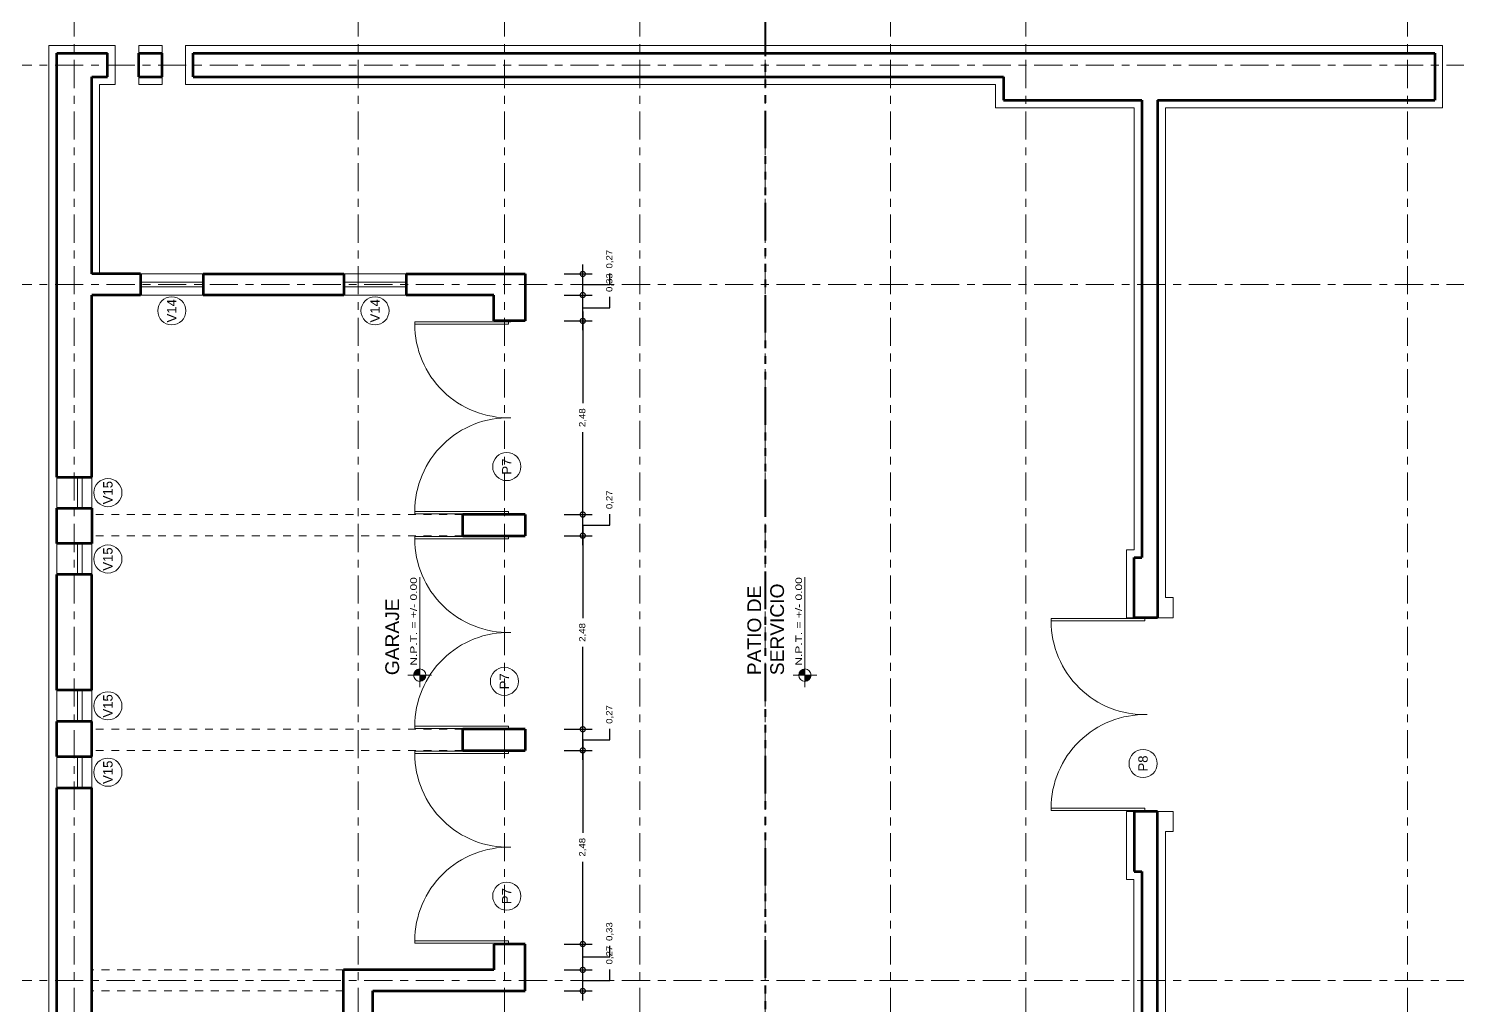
# Model space of a CAD drawing. Header units: millimetres. Extents: x -1459 to -1413, y -119 to 301.
# Drawn here: x -1448.59 to -1430.29, y -75.89 to -63.38 of the extents above; entities that cross this region are included whole.
import ezdxf

# ---------------------------------------------------------------- set-up
doc = ezdxf.new("R2010")
doc.units = ezdxf.units.MM
for name, pattern in [('ACAD_ISO06W100', [36, 24, -3, 0, -3, 0, -3, 0, -3]), ('ACAD_ISO10W100', [18, 12, -3, 0, -3]), ('RAYITAS', [0.375, 0.25, -0.125])]:
    doc.linetypes.add(name, pattern=pattern)
doc.layers.get('0').update_dxf_attribs({"lineweight": 0})
doc.layers.get('Defpoints').update_dxf_attribs({"lineweight": 5})
for name, color, linetype, lineweight in [('CORTE PLUMA 5', 5, 'Continuous', 40), ('COTAS', 190, 'Continuous', 9), ('EJES', 2, 'ACAD_ISO10W100', 13), ('MURO CORTADO', 1, 'Continuous', 60), ('MURO VISTO', 6, 'Continuous', 18), ('PROYECCIONES', 40, 'RAYITAS', 13), ('PUERTA VENTANA', 4, 'Continuous', 9), ('TEXTOS', 30, 'Continuous', 5), ('VANOS CUADRO', 8, 'Continuous', 9)]:
    doc.layers.add(name, color=color, linetype=linetype, lineweight=lineweight)
doc.styles.add('Arial', font='arial.ttf')
doc.styles.add('ARIAL DERECHO', font='arial.ttf', dxfattribs={"width": 1.1})
doc.styles.get("Standard").update_dxf_attribs({"font": 'arial.ttf'})
doc.dimstyles.new('COTAS 50 OK', dxfattribs={"dimtxt": 0.08, "dimasz": 0.13, "dimexe": 0.12, "dimexo": 0.2, "dimgap": 0.07, "dimtad": 0, "dimtih": 1, "dimtoh": 1, "dimzin": 0, "dimtxsty": 'ARIAL DERECHO', "dimblk": 'DOTSMALL', "dimcen": 0.15, "dimdle": 0.12, "dimadec": 0, "dimazin": 0, "dimtfac": 1, "dimtmove": 1, "dimatfit": 3, "dimfxl": 1, "dimtzin": 0, "dimarcsym": 0})

# ---------------------------------------------------------------- blocks, each defined once
blk = doc.blocks.new('2.48--puerta 2')
at = {"layer": 'PUERTA VENTANA'}
for p, q in [((110.968, 142.957), (110.938, 142.957)), ((113.366, 142.957), (113.396, 142.957))]:
    blk.add_line(p, q, dxfattribs=at)
for points in [[(110.928, 141.758), (110.928, 141.728), (110.938, 141.728), (110.938, 141.758), (110.968, 141.758), (110.968, 142.957)], [(110.928, 141.758), (110.938, 141.758), (110.938, 142.957)], [(113.406, 141.758), (113.406, 141.728), (113.396, 141.728), (113.396, 141.758), (113.366, 141.758), (113.366, 142.957)], [(113.406, 141.758), (113.396, 141.758), (113.396, 142.957)]]:
    blk.add_lwpolyline(points, dxfattribs=at)
for centre, start, end in [((110.968, 141.758), 358.5666, 90), ((113.366, 141.758), 90, 181.4334)]:
    blk.add_arc(centre, 1.199, start, end, dxfattribs=at)
blk = doc.blocks.new('npt')
h = blk.add_hatch(color=256)
h.paths.add_polyline_path([(0, 0), (0.071, 0, 0.414214), (0, 0.071)])
h.paths.add_polyline_path([(0, -0.071), (0, 0), (-0.071, 0, 0.414214)])
for p, q in [((-0.135, 0), (0.972, 0)), ((0, 0.135), (0, -0.135))]:
    blk.add_line(p, q)
blk.add_circle((0, 0), 0.0709)
blk = doc.blocks.new('_DotSmall')
at = {"color": 0, "linetype": 'ByBlock', "const_width": 0.5}
blk.add_lwpolyline([(-0.0625, 0, 1), (0.0625, 0, 1)], format="xyb", close=True, dxfattribs=at)
blk = doc.blocks.new('*D873')
at = {"layer": 'COTAS', "color": 0, "lineweight": -2}
for p, q in [((-1441.49, -75.825), (-1441.49, -75.315)), ((-1441.728, -75.435), (-1441.37, -75.435)), ((-1441.49, -75.57), (-1441.143, -75.57)), ((-1441.143, -75.57), (-1441.143, -75.43)), ((-1441.728, -75.705), (-1441.37, -75.705))]:
    blk.add_line(p, q, dxfattribs=at)
at = {"layer": 'Defpoints', "color": 0}
for p in [(-1441.928, -75.435), (-1441.49, -75.435), (-1441.928, -75.705)]:
    blk.add_point(p, dxfattribs=at)
at = {"layer": 'COTAS', "color": 0, "lineweight": -2, "xscale": 0.13, "yscale": 0.13, "zscale": 0.13}
for p, rotation in [((-1441.49, -75.435), 90), ((-1441.49, -75.705), 270)]:
    blk.add_blockref('_DotSmall', p, dxfattribs=dict(at, rotation=rotation))
at = {"layer": 'COTAS', "color": 0, "insert": (-1441.143, -75.246), "char_height": 0.08, "attachment_point": 5, "rotation": 90, "style": 'ARIAL DERECHO'}
blk.add_mtext('0,27', dxfattribs=at)
blk = doc.blocks.new('*D874')
at = {"layer": 'COTAS', "color": 0, "lineweight": -2}
for p, q in [((-1441.49, -75.555), (-1441.49, -74.984)), ((-1441.728, -75.104), (-1441.37, -75.104)), ((-1441.143, -75.269), (-1441.143, -75.129)), ((-1441.49, -75.269), (-1441.143, -75.269)), ((-1441.728, -75.435), (-1441.37, -75.435))]:
    blk.add_line(p, q, dxfattribs=at)
at = {"layer": 'Defpoints', "color": 0}
for p in [(-1441.928, -75.104), (-1441.49, -75.104), (-1441.928, -75.435)]:
    blk.add_point(p, dxfattribs=at)
at = {"layer": 'COTAS', "color": 0, "lineweight": -2, "xscale": 0.13, "yscale": 0.13, "zscale": 0.13}
for p, rotation in [((-1441.49, -75.104), 90), ((-1441.49, -75.435), 270)]:
    blk.add_blockref('_DotSmall', p, dxfattribs=dict(at, rotation=rotation))
at = {"layer": 'COTAS', "color": 0, "insert": (-1441.143, -74.945), "char_height": 0.08, "attachment_point": 5, "rotation": 90, "style": 'ARIAL DERECHO'}
blk.add_mtext('0,33', dxfattribs=at)
blk = doc.blocks.new('*D875')
at = {"layer": 'COTAS', "color": 0, "lineweight": -2}
for p, q in [((-1441.728, -72.625), (-1441.37, -72.625)), ((-1441.49, -72.505), (-1441.49, -73.679)), ((-1441.49, -75.224), (-1441.49, -74.05)), ((-1441.728, -75.104), (-1441.37, -75.104))]:
    blk.add_line(p, q, dxfattribs=at)
at = {"layer": 'Defpoints', "color": 0}
for p in [(-1441.928, -72.625), (-1441.49, -72.625), (-1441.928, -75.104)]:
    blk.add_point(p, dxfattribs=at)
at = {"layer": 'COTAS', "color": 0, "lineweight": -2, "xscale": 0.13, "yscale": 0.13, "zscale": 0.13}
for p, rotation in [((-1441.49, -72.625), 90), ((-1441.49, -75.104), 270)]:
    blk.add_blockref('_DotSmall', p, dxfattribs=dict(at, rotation=rotation))
at = {"layer": 'COTAS', "color": 0, "insert": (-1441.49, -73.865), "char_height": 0.08, "attachment_point": 5, "rotation": 90, "style": 'ARIAL DERECHO'}
blk.add_mtext('2,48', dxfattribs=at)
blk = doc.blocks.new('*D876')
at = {"layer": 'COTAS', "color": 0, "lineweight": -2}
for p, q in [((-1441.49, -72.745), (-1441.49, -72.234)), ((-1441.728, -72.354), (-1441.37, -72.354)), ((-1441.143, -72.49), (-1441.143, -72.35)), ((-1441.728, -72.625), (-1441.37, -72.625)), ((-1441.49, -72.49), (-1441.143, -72.49))]:
    blk.add_line(p, q, dxfattribs=at)
at = {"layer": 'Defpoints', "color": 0}
for p in [(-1441.928, -72.354), (-1441.49, -72.354), (-1441.928, -72.625)]:
    blk.add_point(p, dxfattribs=at)
at = {"layer": 'COTAS', "color": 0, "lineweight": -2, "xscale": 0.13, "yscale": 0.13, "zscale": 0.13}
for p, rotation in [((-1441.49, -72.354), 90), ((-1441.49, -72.625), 270)]:
    blk.add_blockref('_DotSmall', p, dxfattribs=dict(at, rotation=rotation))
at = {"layer": 'COTAS', "color": 0, "insert": (-1441.143, -72.165), "char_height": 0.08, "attachment_point": 5, "rotation": 90, "style": 'ARIAL DERECHO'}
blk.add_mtext('0,27', dxfattribs=at)
blk = doc.blocks.new('*D877')
at = {"layer": 'COTAS', "color": 0, "lineweight": -2}
for p, q in [((-1441.728, -69.876), (-1441.37, -69.876)), ((-1441.49, -69.756), (-1441.49, -70.93)), ((-1441.49, -72.474), (-1441.49, -71.3)), ((-1441.728, -72.354), (-1441.37, -72.354))]:
    blk.add_line(p, q, dxfattribs=at)
at = {"layer": 'Defpoints', "color": 0}
for p in [(-1441.928, -69.876), (-1441.49, -69.876), (-1441.928, -72.354)]:
    blk.add_point(p, dxfattribs=at)
at = {"layer": 'COTAS', "color": 0, "lineweight": -2, "xscale": 0.13, "yscale": 0.13, "zscale": 0.13}
for p, rotation in [((-1441.49, -69.876), 90), ((-1441.49, -72.354), 270)]:
    blk.add_blockref('_DotSmall', p, dxfattribs=dict(at, rotation=rotation))
at = {"layer": 'COTAS', "color": 0, "insert": (-1441.49, -71.115), "char_height": 0.08, "attachment_point": 5, "rotation": 90, "style": 'ARIAL DERECHO'}
blk.add_mtext('2,48', dxfattribs=at)
blk = doc.blocks.new('*D878')
at = {"layer": 'COTAS', "color": 0, "lineweight": -2}
for p, q in [((-1441.49, -69.996), (-1441.49, -69.485)), ((-1441.728, -69.605), (-1441.37, -69.605)), ((-1441.143, -69.74), (-1441.143, -69.6)), ((-1441.728, -69.876), (-1441.37, -69.876)), ((-1441.49, -69.74), (-1441.143, -69.74))]:
    blk.add_line(p, q, dxfattribs=at)
at = {"layer": 'Defpoints', "color": 0}
for p in [(-1441.928, -69.605), (-1441.49, -69.605), (-1441.928, -69.876)]:
    blk.add_point(p, dxfattribs=at)
at = {"layer": 'COTAS', "color": 0, "lineweight": -2, "xscale": 0.13, "yscale": 0.13, "zscale": 0.13}
for p, rotation in [((-1441.49, -69.605), 90), ((-1441.49, -69.876), 270)]:
    blk.add_blockref('_DotSmall', p, dxfattribs=dict(at, rotation=rotation))
at = {"layer": 'COTAS', "color": 0, "insert": (-1441.143, -69.416), "char_height": 0.08, "attachment_point": 5, "rotation": 90, "style": 'ARIAL DERECHO'}
blk.add_mtext('0,27', dxfattribs=at)
blk = doc.blocks.new('*D879')
at = {"layer": 'COTAS', "color": 0, "lineweight": -2}
for p, q in [((-1441.728, -67.126), (-1441.37, -67.126)), ((-1441.49, -67.006), (-1441.49, -68.18)), ((-1441.49, -69.725), (-1441.49, -68.55)), ((-1441.728, -69.605), (-1441.37, -69.605))]:
    blk.add_line(p, q, dxfattribs=at)
at = {"layer": 'Defpoints', "color": 0}
for p in [(-1441.928, -67.126), (-1441.49, -67.126), (-1441.928, -69.605)]:
    blk.add_point(p, dxfattribs=at)
at = {"layer": 'COTAS', "color": 0, "lineweight": -2, "xscale": 0.13, "yscale": 0.13, "zscale": 0.13}
for p, rotation in [((-1441.49, -67.126), 90), ((-1441.49, -69.605), 270)]:
    blk.add_blockref('_DotSmall', p, dxfattribs=dict(at, rotation=rotation))
at = {"layer": 'COTAS', "color": 0, "insert": (-1441.49, -68.365), "char_height": 0.08, "attachment_point": 5, "rotation": 90, "style": 'ARIAL DERECHO'}
blk.add_mtext('2,48', dxfattribs=at)
blk = doc.blocks.new('*D880')
at = {"layer": 'COTAS', "color": 0, "lineweight": -2}
for p, q in [((-1441.49, -67.246), (-1441.49, -66.675)), ((-1441.728, -66.795), (-1441.37, -66.795)), ((-1441.49, -66.96), (-1441.143, -66.96)), ((-1441.143, -66.96), (-1441.143, -66.82)), ((-1441.728, -67.126), (-1441.37, -67.126))]:
    blk.add_line(p, q, dxfattribs=at)
at = {"layer": 'Defpoints', "color": 0}
for p in [(-1441.928, -66.795), (-1441.49, -66.795), (-1441.928, -67.126)]:
    blk.add_point(p, dxfattribs=at)
at = {"layer": 'COTAS', "color": 0, "lineweight": -2, "xscale": 0.13, "yscale": 0.13, "zscale": 0.13}
for p, rotation in [((-1441.49, -66.795), 90), ((-1441.49, -67.126), 270)]:
    blk.add_blockref('_DotSmall', p, dxfattribs=dict(at, rotation=rotation))
at = {"layer": 'COTAS', "color": 0, "insert": (-1441.143, -66.636), "char_height": 0.08, "attachment_point": 5, "rotation": 90, "style": 'ARIAL DERECHO'}
blk.add_mtext('0,33', dxfattribs=at)
blk = doc.blocks.new('*D881')
at = {"layer": 'COTAS', "color": 0, "lineweight": -2}
for p, q in [((-1441.49, -66.915), (-1441.49, -66.405)), ((-1441.728, -66.525), (-1441.37, -66.525)), ((-1441.143, -66.66), (-1441.143, -66.52)), ((-1441.49, -66.66), (-1441.143, -66.66)), ((-1441.728, -66.795), (-1441.37, -66.795))]:
    blk.add_line(p, q, dxfattribs=at)
at = {"layer": 'Defpoints', "color": 0}
for p in [(-1441.928, -66.525), (-1441.49, -66.525), (-1441.928, -66.795)]:
    blk.add_point(p, dxfattribs=at)
at = {"layer": 'COTAS', "color": 0, "lineweight": -2, "xscale": 0.13, "yscale": 0.13, "zscale": 0.13}
for p, rotation in [((-1441.49, -66.525), 90), ((-1441.49, -66.795), 270)]:
    blk.add_blockref('_DotSmall', p, dxfattribs=dict(at, rotation=rotation))
at = {"layer": 'COTAS', "color": 0, "insert": (-1441.143, -66.336), "char_height": 0.08, "attachment_point": 5, "rotation": 90, "style": 'ARIAL DERECHO'}
blk.add_mtext('0,27', dxfattribs=at)

msp = doc.modelspace()

# ---------------------------------------------------------------- linework, layer by layer
at = {"layer": 'CORTE PLUMA 5', "linetype": 'ACAD_ISO06W100', "lineweight": 40, "ltscale": 0.02}
msp.add_line((-1439.153, -58.536), (-1439.153, -114.536), dxfattribs=at)
at = {"layer": 'EJES', "ltscale": 0.03}
for p, q in [((-1448.003, -112.325), (-1448.003, -60.4)), ((-1444.366, -112.325), (-1444.366, -60.4)), ((-1442.491, -112.325), (-1442.491, -60.4)), ((-1440.758, -112.325), (-1440.758, -60.4)), ((-1439.153, -112.325), (-1439.153, -60.4)), ((-1437.548, -112.325), (-1437.548, -60.4)), ((-1435.816, -112.325), (-1435.816, -60.4)), ((-1430.928, -112.325), (-1430.928, -60.4)), ((-1427.428, -63.85), (-1451.503, -63.85)), ((-1427.428, -66.66), (-1451.503, -66.66)), ((-1427.428, -75.57), (-1451.503, -75.57))]:
    msp.add_line(p, q, dxfattribs=at)
at = {"layer": 'MURO CORTADO'}
for p, q in [((-1448.228, -69.125), (-1448.228, -63.7)), ((-1448.228, -63.7), (-1447.578, -63.7)), ((-1447.578, -64), (-1447.578, -63.7)), ((-1447.178, -63.7), (-1446.878, -63.7)), ((-1447.178, -64), (-1447.178, -63.7)), ((-1446.878, -64), (-1446.878, -63.7)), ((-1446.478, -63.7), (-1430.578, -63.7)), ((-1446.478, -64), (-1446.478, -63.7)), ((-1430.578, -63.7), (-1430.578, -64.3)), ((-1447.778, -66.525), (-1447.778, -64)), ((-1447.778, -64), (-1447.578, -64)), ((-1447.178, -64), (-1446.878, -64)), ((-1446.478, -64), (-1436.103, -64)), ((-1436.103, -64), (-1436.103, -64.3)), ((-1436.103, -64.3), (-1434.328, -64.3)), ((-1434.328, -64.3), (-1434.328, -70.157)), ((-1434.128, -64.3), (-1430.578, -64.3)), ((-1434.128, -64.3), (-1434.128, -70.927)), ((-1447.154, -66.525), (-1447.778, -66.525)), ((-1447.154, -66.525), (-1447.154, -66.795)), ((-1446.354, -66.525), (-1444.551, -66.525)), ((-1446.354, -66.525), (-1446.354, -66.795)), ((-1444.551, -66.525), (-1444.551, -66.795)), ((-1443.751, -66.525), (-1442.228, -66.525)), ((-1443.751, -66.525), (-1443.751, -66.795)), ((-1442.228, -66.525), (-1442.228, -67.126)), ((-1447.778, -69.125), (-1447.778, -66.795)), ((-1447.154, -66.795), (-1447.778, -66.795)), ((-1444.551, -66.795), (-1446.354, -66.795)), ((-1442.628, -66.795), (-1443.751, -66.795)), ((-1442.628, -67.126), (-1442.628, -66.795)), ((-1442.228, -67.126), (-1442.628, -67.126)), ((-1448.228, -69.125), (-1447.778, -69.125)), ((-1448.228, -69.525), (-1447.778, -69.525)), ((-1448.228, -69.975), (-1448.228, -69.525)), ((-1447.778, -69.525), (-1447.778, -69.975)), ((-1443.028, -69.876), (-1443.028, -69.605)), ((-1442.228, -69.605), (-1443.028, -69.605)), ((-1442.228, -69.605), (-1442.228, -69.876)), ((-1443.028, -69.876), (-1442.228, -69.876)), ((-1447.778, -69.975), (-1448.228, -69.975)), ((-1434.428, -70.927), (-1434.428, -70.157)), ((-1434.428, -70.157), (-1434.328, -70.157)), ((-1447.778, -70.375), (-1448.228, -70.375)), ((-1448.228, -71.855), (-1448.228, -70.375)), ((-1447.778, -71.855), (-1447.778, -70.375)), ((-1434.128, -70.927), (-1434.428, -70.927)), ((-1447.778, -71.855), (-1448.228, -71.855)), ((-1447.778, -72.255), (-1448.228, -72.255)), ((-1448.228, -72.705), (-1448.228, -72.255)), ((-1447.778, -72.705), (-1447.778, -72.255)), ((-1443.028, -72.625), (-1443.028, -72.354)), ((-1442.228, -72.354), (-1443.028, -72.354)), ((-1442.228, -72.354), (-1442.228, -72.625)), ((-1443.028, -72.625), (-1442.228, -72.625)), ((-1448.228, -72.705), (-1447.778, -72.705)), ((-1448.228, -73.105), (-1447.778, -73.105)), ((-1448.228, -76.075), (-1448.228, -73.105)), ((-1447.778, -76.075), (-1447.778, -73.105)), ((-1434.128, -73.407), (-1434.428, -73.407)), ((-1434.428, -73.407), (-1434.428, -74.177)), ((-1434.128, -76.875), (-1434.128, -73.407)), ((-1434.428, -74.177), (-1434.328, -74.177)), ((-1442.228, -75.104), (-1442.628, -75.104)), ((-1442.628, -75.104), (-1442.628, -75.435)), ((-1442.228, -75.705), (-1442.228, -75.104)), ((-1442.628, -75.435), (-1444.553, -75.435)), ((-1444.553, -76.075), (-1444.553, -75.435)), ((-1444.178, -76.075), (-1444.178, -75.705)), ((-1444.178, -75.705), (-1442.228, -75.705))]:
    msp.add_line(p, q, dxfattribs=at)
msp.add_lwpolyline([(-1434.331, -74.177), (-1434.331, -80.475)], dxfattribs=at)
at = {"layer": 'MURO VISTO'}
for p, q in [((-1448.328, -63.6), (-1447.478, -63.6)), ((-1448.328, -63.6), (-1448.328, -82.7)), ((-1447.478, -64.1), (-1447.478, -63.6)), ((-1447.178, -63.6), (-1446.878, -63.6)), ((-1447.178, -63.7), (-1447.178, -63.6)), ((-1446.878, -63.7), (-1446.878, -63.6)), ((-1446.578, -64.1), (-1446.578, -63.6)), ((-1446.578, -63.6), (-1430.478, -63.6)), ((-1430.478, -63.6), (-1430.478, -64.4)), ((-1447.178, -64.1), (-1447.178, -64)), ((-1446.878, -64.1), (-1446.878, -64)), ((-1447.678, -64.1), (-1447.478, -64.1)), ((-1447.678, -66.525), (-1447.678, -64.1)), ((-1447.178, -64.1), (-1446.878, -64.1)), ((-1446.578, -64.1), (-1436.203, -64.1)), ((-1436.203, -64.1), (-1436.203, -64.4)), ((-1436.203, -64.4), (-1434.428, -64.4)), ((-1434.428, -64.4), (-1434.428, -70.057)), ((-1434.028, -64.4), (-1434.028, -70.669)), ((-1434.028, -64.4), (-1430.478, -64.4)), ((-1447.154, -66.525), (-1446.354, -66.525)), ((-1444.551, -66.525), (-1443.751, -66.525)), ((-1447.154, -66.795), (-1446.354, -66.795)), ((-1444.551, -66.795), (-1443.751, -66.795)), ((-1448.228, -69.525), (-1448.228, -69.125)), ((-1447.778, -69.525), (-1447.778, -69.125)), ((-1448.228, -70.375), (-1448.228, -69.975)), ((-1447.778, -70.375), (-1447.778, -69.975)), ((-1434.428, -70.057), (-1434.528, -70.057)), ((-1434.528, -70.927), (-1434.528, -70.057)), ((-1434.028, -70.669), (-1433.928, -70.669)), ((-1433.928, -70.669), (-1433.928, -70.927)), ((-1434.428, -70.927), (-1434.528, -70.927)), ((-1433.928, -70.927), (-1434.128, -70.927)), ((-1448.228, -72.255), (-1448.228, -71.855)), ((-1447.778, -72.255), (-1447.778, -71.855)), ((-1448.228, -73.105), (-1448.228, -72.705)), ((-1447.778, -73.105), (-1447.778, -72.705)), ((-1434.528, -73.407), (-1434.528, -74.277)), ((-1434.428, -73.407), (-1434.528, -73.407)), ((-1434.263, -73.407), (-1434.293, -73.407)), ((-1433.928, -73.407), (-1434.128, -73.407)), ((-1433.928, -73.664), (-1433.928, -73.407)), ((-1434.028, -73.664), (-1433.928, -73.664)), ((-1434.028, -76.775), (-1434.028, -73.664)), ((-1434.431, -74.277), (-1434.528, -74.277))]:
    msp.add_line(p, q, dxfattribs=at)
msp.add_lwpolyline([(-1434.431, -74.277), (-1434.431, -80.575)], dxfattribs=at)
at = {"layer": 'PROYECCIONES', "linetype": 'RAYITAS', "lineweight": 13, "ltscale": 0.3}
for p, q in [((-1443.028, -69.605), (-1447.778, -69.605)), ((-1443.028, -69.876), (-1447.778, -69.876)), ((-1443.028, -72.354), (-1447.778, -72.354)), ((-1443.028, -72.625), (-1447.778, -72.625)), ((-1444.553, -75.435), (-1447.778, -75.435)), ((-1444.553, -75.705), (-1447.778, -75.705))]:
    msp.add_line(p, q, dxfattribs=at)
at = {"layer": 'PUERTA VENTANA'}
for p, q in [((-1447.154, -66.63), (-1446.354, -66.63)), ((-1447.154, -66.69), (-1446.354, -66.69)), ((-1444.551, -66.63), (-1443.751, -66.63)), ((-1444.551, -66.69), (-1443.751, -66.69))]:
    msp.add_line(p, q, dxfattribs=at)
for points in [[(-1447.963, -69.525), (-1447.963, -69.125)], [(-1447.903, -69.525), (-1447.903, -69.125)], [(-1447.963, -70.375), (-1447.963, -69.975)], [(-1447.903, -70.375), (-1447.903, -69.975)], [(-1447.963, -72.255), (-1447.963, -71.855)], [(-1447.903, -72.255), (-1447.903, -71.855)], [(-1447.963, -73.105), (-1447.963, -72.705)], [(-1447.903, -73.105), (-1447.903, -72.705)]]:
    msp.add_lwpolyline(points, dxfattribs=at)
at = {"layer": 'TEXTOS'}
for p, q in [((-1443.578, -70.569), (-1443.578, -70.405)), ((-1438.645, -70.569), (-1438.645, -70.405))]:
    msp.add_line(p, q, dxfattribs=at)
at = {"layer": 'VANOS CUADRO'}
for centre in [(-1446.754, -66.997), (-1444.151, -66.997), (-1442.464, -68.991), (-1447.572, -69.325), (-1447.572, -70.175), (-1442.494, -71.741), (-1447.572, -72.055), (-1434.314, -72.793), (-1447.572, -72.905), (-1442.464, -74.491)]:
    msp.add_circle(centre, 0.18, dxfattribs=at)

# ---------------------------------------------------------------- block references
at = {"layer": 'PUERTA VENTANA', "rotation": 90}
for p in [(-1300.685, -180.533), (-1300.685, -183.282), (-1292.535, -184.334), (-1300.685, -186.032)]:
    msp.add_blockref('2.48--puerta 2', p, dxfattribs=at)
at = {"layer": 'TEXTOS', "xscale": 1.125, "yscale": 1.125, "zscale": 1.125, "rotation": 90}
for p in [(-1443.578, -71.662), (-1438.645, -71.662)]:
    msp.add_blockref('npt', p, dxfattribs=at)

# ---------------------------------------------------------------- texts
at = {"layer": 'TEXTOS', "style": 'Arial', "width": 1.3}
for p in [(-1443.615, -71.54), (-1438.682, -71.54)]:
    msp.add_text('N.P.T. = +/- 0.00', height=0.08437, rotation=90, dxfattribs=at).set_placement(p)
at = {"layer": 'TEXTOS', "char_height": 0.1758, "attachment_point": 1, "rotation": 90}
for s, width, insert in [('PATIO DE \\PSERVICIO', 2.14659, (-1439.382, -71.662)), ('GARAJE', 1.45363, (-1444.019, -71.662))]:
    msp.add_mtext_dynamic_manual_height_columns(s, width=width, gutter_width=12.5, heights=[0], dxfattribs=dict(at, insert=insert))
at = {"layer": 'VANOS CUADRO', "char_height": 0.12, "width": 0.4285, "attachment_point": 5, "rotation": 90, "style": 'Arial'}
for s, insert in [('V14', (-1446.754, -66.997)), ('V14', (-1444.151, -66.997)), ('P7', (-1442.464, -68.991)), ('V15', (-1447.572, -69.325)), ('V15', (-1447.572, -70.175)), ('P7', (-1442.494, -71.741)), ('V15', (-1447.572, -72.055)), ('V15', (-1447.572, -72.905)), ('P8', (-1434.314, -72.793)), ('P7', (-1442.464, -74.491))]:
    msp.add_mtext(s, dxfattribs=dict(at, insert=insert))

# ---------------------------------------------------------------- dimensions: what is measured, and where the dimension line sits
at = {"layer": 'COTAS'}
for base, p1, p2, picture, middle in [((-1441.49, -66.525), (-1441.928, -66.795), (-1441.928, -66.525), '*D881', (-1441.143, -66.45)), ((-1441.49, -66.795), (-1441.928, -67.126), (-1441.928, -66.795), '*D880', (-1441.143, -66.75)), ((-1441.49, -67.126), (-1441.928, -69.605), (-1441.928, -67.126), '*D879', (-1441.49, -68.365)), ((-1441.49, -69.605), (-1441.928, -69.876), (-1441.928, -69.605), '*D878', (-1441.143, -69.53)), ((-1441.49, -69.876), (-1441.928, -72.354), (-1441.928, -69.876), '*D877', (-1441.49, -71.115)), ((-1441.49, -72.354), (-1441.928, -72.625), (-1441.928, -72.354), '*D876', (-1441.143, -72.28)), ((-1441.49, -72.625), (-1441.928, -75.104), (-1441.928, -72.625), '*D875', (-1441.49, -73.865)), ((-1441.49, -75.104), (-1441.928, -75.435), (-1441.928, -75.104), '*D874', (-1441.143, -75.059)), ((-1441.49, -75.435), (-1441.928, -75.705), (-1441.928, -75.435), '*D873', (-1441.143, -75.36))]:
    dim = msp.add_linear_dim(base=base, p1=p1, p2=p2, angle=90, dimstyle='COTAS 50 OK', dxfattribs=at)
    dim.commit()
    dim.dimension.update_dxf_attribs({"geometry": picture, "text_midpoint": middle})

doc.saveas('drawing.dxf')
